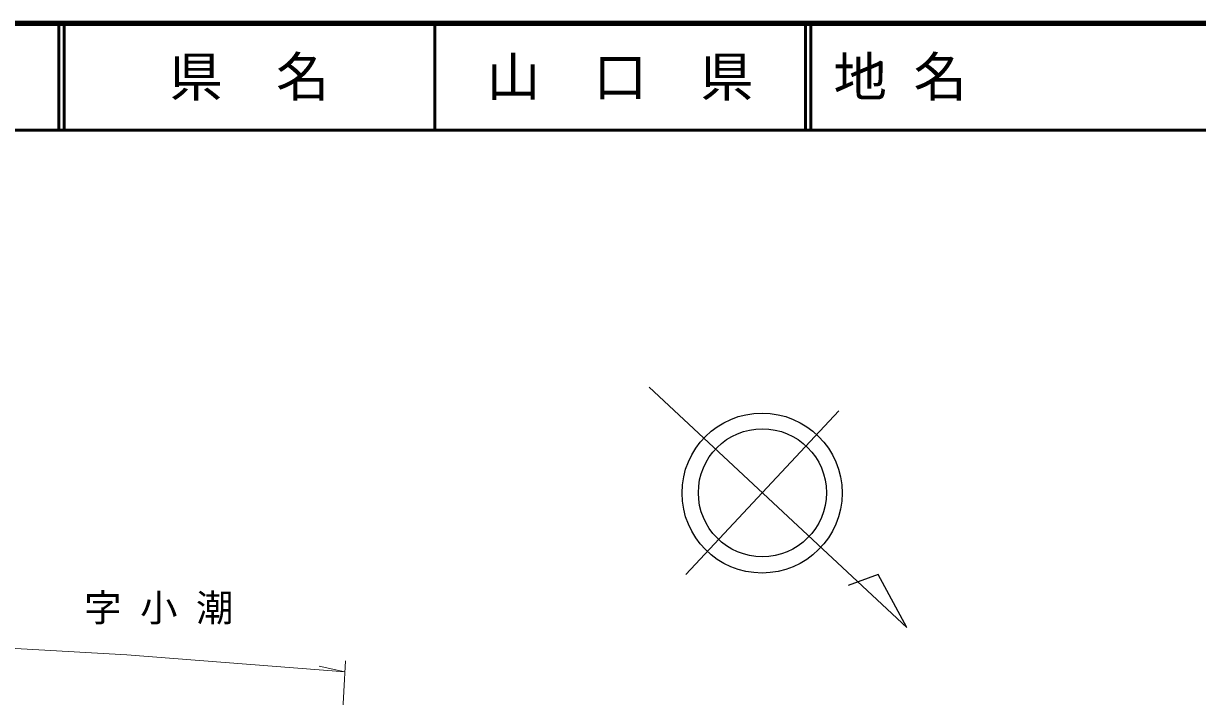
# Model space of a CAD drawing. Units: millimetres at full size, sheet at 1:1000; details may follow other scales. Extents: x 40000 to 680000, y 20000 to 380000.
# Drawn here: x 294450 to 404491, y 316901 to 380000 of the extents above; entities that cross this region are included whole.
import ezdxf
from ezdxf.enums import TextEntityAlignment as Align

# ---------------------------------------------------------------- set-up
doc = ezdxf.new("R2010")
doc.units = ezdxf.units.MM
doc.header["$LTSCALE"] = 1000
doc.layers.add('M-BMK-HTXT', color=7, linetype='Continuous')
doc.layers.add('M-TTL-TXT', color=7, linetype='Continuous')
for name, color, linetype, lineweight in [('M-BMK-SRVR', 3, 'Continuous', 25), ('M-STR-HTXT', 7, 'Continuous', 13), ('M-TTL', 2, 'Continuous', 140), ('M-TTL-LINE', 7, 'Continuous', 50)]:
    doc.layers.add(name, color=color, linetype=linetype, lineweight=lineweight)
doc.styles.add('ＭＳ ゴシック', font='')
doc.styles.get('ＭＳ ゴシック').set_extended_font_data('MS Gothic')

msp = doc.modelspace()

# ---------------------------------------------------------------- linework, layer by layer
at = {"layer": 'M-BMK-SRVR'}
for p, q in [((353107, 345903), (377249, 323362)), ((370871, 343682), (356540, 328332)), ((374556, 328348), (371742, 327306)), ((377249, 323362), (374556, 328348))]:
    msp.add_line(p, q, dxfattribs=at)
for centre, radius in [((363677, 335976), 7500), ((363706, 336007), 6000)]:
    msp.add_circle(centre, radius, dxfattribs=at)
at = {"layer": 'M-STR-HTXT'}
for p, q in [((323163, 293091), (324623, 320235)), ((324568, 319205), (322171, 319736))]:
    msp.add_line(p, q, dxfattribs=at)
msp.add_lwpolyline([(324568, 319205), (304140, 320816), (277693, 322300), (271161, 322598), (264824, 322834), (257333, 323100), (248825, 323371), (228000, 323857), (187899, 323948)], dxfattribs=at)
at = {"layer": 'M-TTL'}
msp.add_line((680000, 380000), (40000, 380000), dxfattribs=at)
at = {"layer": 'M-TTL-LINE'}
for p, q in [((297750, 380000), (297750, 370000)), ((298250, 380000), (298250, 370000)), ((333000, 380000), (333000, 370000)), ((367750, 380000), (367750, 370000)), ((368250, 380000), (368250, 370000)), ((40000, 370000), (680000, 370000))]:
    msp.add_line(p, q, dxfattribs=at)

# ---------------------------------------------------------------- texts
at = {"layer": 'M-BMK-HTXT', "style": 'ＭＳ ゴシック'}
msp.add_text('字 小 潮', height=2566, dxfattribs=at).set_placement((307133, 325220), align=Align.MIDDLE_CENTER)
at = {"layer": 'M-TTL-TXT', "style": 'ＭＳ ゴシック'}
for s, p in [('県\u3000名', (315625, 375000)), ('山\u3000口\u3000県', (350375, 375000))]:
    msp.add_text(s, height=3666, dxfattribs=at).set_placement(p, align=Align.MIDDLE_CENTER)
msp.add_text('地 名', height=3666, dxfattribs=at).set_placement((370380, 375000), align=Align.MIDDLE_LEFT)

doc.saveas('drawing.dxf')
